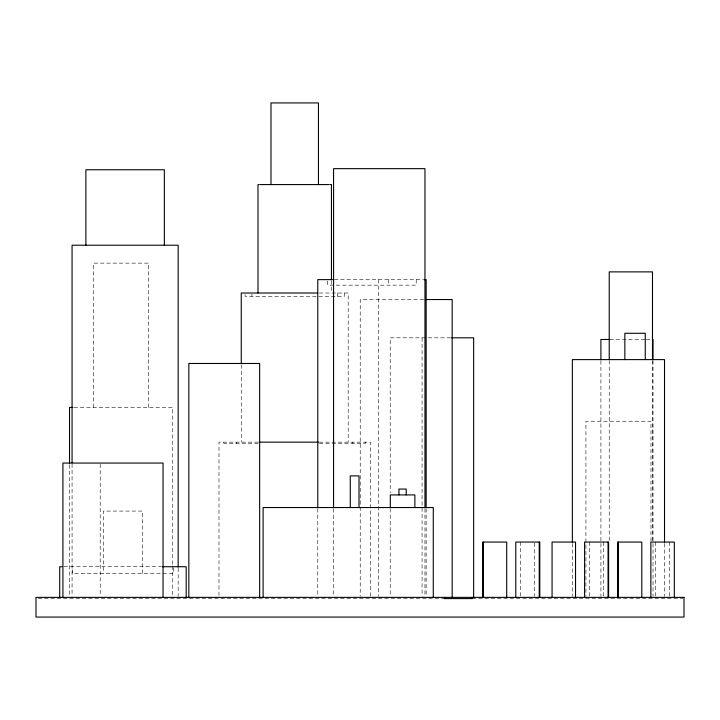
<?xml version="1.0" encoding="UTF-8"?>
<svg xmlns="http://www.w3.org/2000/svg" width="720" height="720" viewBox="0 0 720 720"><rect width="100%" height="100%" fill="white"/><g stroke="black" fill="none" stroke-linecap="round" stroke-linejoin="round"><path stroke-width="0.54" stroke-dasharray="3.6 2.7" d="M334.377 279.621L422.838 279.621M319.302 293.013L348.192 293.013L348.192 442.152M423.639 299.538L360.225 299.538L360.225 596.25M450.648 337.815L390.213 337.815L390.213 492.876M609.786 339.48L645.264 339.48M646.371 339.48L653.022 339.48M74.016 407.412L172.755 407.412L172.755 564.777M258.219 442.152L218.988 442.152L218.988 596.25M319.302 442.152L370.449 442.152L370.449 596.25M258.219 443.367L223.821 443.367L223.821 442.152M319.446 443.367L365.616 443.367L365.616 442.152M63.981 566.721L161.109 566.721M38.232 598.59L444.978 598.59M472.284 598.59L682.884 598.59M669.717 542.052L669.717 596.268M664.515 543.537L664.515 596.25M655.659 542.052L655.659 596.268M653.022 360.783L653.022 596.25M652.482 360.549L652.482 541.251M650.97 541.278L650.97 421.236L585.918 421.236L585.918 596.25M609.228 360.549L609.228 541.251M603.441 542.052L603.441 596.268M600.912 360.783L600.912 596.25M589.392 542.052L589.392 596.268M572.355 543.537L572.355 596.25M534.627 543.159L534.627 596.268M520.578 542.052L520.578 596.268M426.15 508.671L426.15 596.25M424.962 508.707L424.962 596.25M422.082 337.815L422.082 596.25M416.205 279.621L416.205 285.156L327.726 285.156L327.726 280.728M390.213 508.608L390.213 596.25M388.638 279.621L388.638 285.156M378.693 279.621L378.693 505.305M378.693 506.43L378.693 596.25M352.8 442.152L352.8 443.367M344.358 293.013L344.358 296.325L245.079 296.325L245.079 294.12M337.509 293.013L337.509 296.325M333.576 508.707L333.576 596.25M331.452 280.71L331.452 293.013M317.781 508.671L317.781 596.25M251.937 294.12L251.937 296.325M241.254 364.779L241.254 442.152M236.646 442.152L236.646 443.367M178.173 568.215L178.173 596.25M173.547 567.846L173.547 573.471L72.351 573.471L72.351 566.721M172.755 565.902L172.755 596.25M148.725 407.412L148.725 263.133L93.555 263.133L93.555 407.412M142.569 573.471L142.569 511.074L103.329 511.074L103.329 573.471M100.206 464.175L100.206 596.25M72.072 463.914L72.072 596.25M69.525 464.733L69.525 596.25"/><path stroke-width="1.08" d="M259.245 184.581L257.994 184.581L257.994 293.013M260.298 184.581L329.148 184.581M330.201 184.581L331.452 184.581L331.452 279.594M333.423 279.621L317.781 279.621L317.781 507.546M423.918 279.621L426.15 279.621L426.15 507.546M317.43 293.013L241.254 293.013L241.254 363.654M425.853 299.538L452.169 299.538L452.169 597.375M451.71 337.815L473.643 337.815L473.643 597.375M609.786 339.48L600.912 339.48L600.912 359.658M72.891 407.412L69.525 407.412L69.525 463.608M259.128 442.152L318.411 442.152M61.875 566.721L59.715 566.721L59.715 597.375M162.198 566.721L186.174 566.721L186.174 597.375M444.258 598.59L472.374 598.59M674.325 597.375L674.325 542.052L650.871 542.052L650.871 597.375M664.515 542.421L664.515 359.613L572.355 359.613L572.355 542.421M653.022 339.48L653.022 359.658M652.482 359.424L652.482 271.881L609.228 271.881L609.228 359.424M645.255 359.613L645.255 333.279L624.852 333.279L624.852 359.613M641.799 597.375L641.799 542.052L617.571 542.052L617.571 597.375M618.345 542.052L618.345 597.375M608.607 597.375L608.607 542.052L584.604 542.052L584.604 597.375M608.058 542.052L608.058 597.375M575.532 597.375L575.532 542.052L552.069 542.052L552.069 597.375M539.793 597.375L539.793 542.052L515.781 542.052L515.781 597.375M539.235 542.052L539.235 597.375M506.709 597.375L506.709 542.052L482.814 542.052L482.814 597.375M483.255 542.052L483.255 597.375M472.284 597.375L472.284 598.59M444.978 597.375L444.978 598.59M433.278 597.375L433.278 507.537L263.115 507.537L263.115 597.375M424.962 507.591L424.962 168.651L333.576 168.651L333.576 507.591M414.873 507.537L414.873 494.919L390.312 494.919L390.312 507.537M406.233 494.919L406.233 489.06L398.943 489.06L398.943 494.919M359.01 507.537L359.01 475.893L350.271 475.893L350.271 507.537M318.465 184.581L318.465 102.933L270.981 102.933L270.981 184.581M259.65 597.375L259.65 363.483L188.847 363.483L188.847 597.375M178.173 567.09L178.173 245.214L72.072 245.214L72.072 462.789M164.358 245.214L164.358 169.758L85.887 169.758L85.887 245.214M163.044 597.375L163.044 463.059L62.919 463.059L62.919 597.375M684 597.375L36 597.375L36 617.067L684 617.067L684 597.375"/></g></svg>
